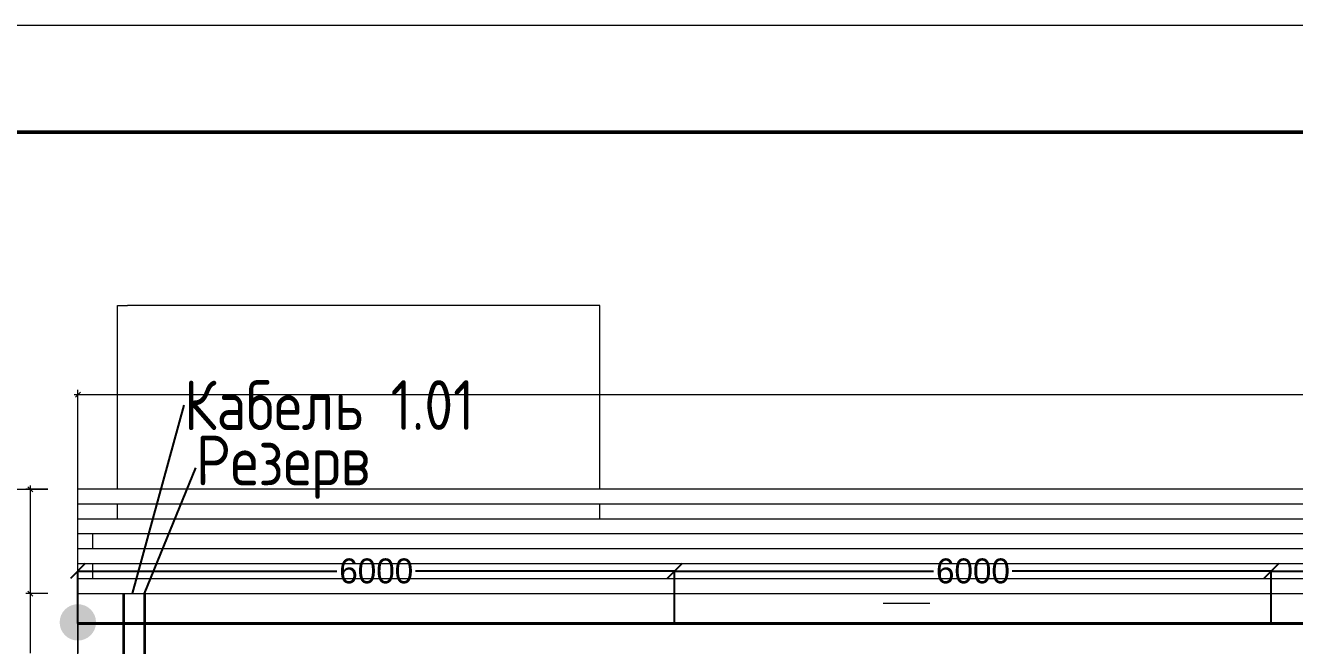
# Model space of a CAD drawing. Header units: millimetres. Extents: x 1499747 to 4230374, y -28481 to 441852.
# Drawn here: x 2698134 to 2710897, y 204211 to 210452 of the extents above; entities that cross this region are included whole.
import ezdxf
from ezdxf import colors
from ezdxf.entities.mleader import LeaderData, LeaderLine
from ezdxf.enums import TextEntityAlignment as Align
from ezdxf.math import Vec2, Vec3
from ezdxf.xclip import XClip

# ---------------------------------------------------------------- set-up
doc = ezdxf.new("R2010")
doc.units = ezdxf.units.MM
doc.header["$MEASUREMENT"] = 0
doc.header["$XCLIPFRAME"] = 0
doc.layers.add('0_ANNOT_Dimensions', color=7, linetype='Continuous')
for name, color, linetype, lineweight in [('1 Фасад_42_2D - Общий_Ном._пера__20_Ном._пера__1', 1, 'Continuous', 18), ('1 Фасад_42_Конструктив - Стены Ненесущие Газоблок_Ном._пера__1_Ном._пера__7', 7, 'Continuous', 18), ('1 Фасад_42_Конструктив - Стены Ненесущие Газоблок_Ном._пера__87_Ном._пера__251', 250, 'Continuous', 18), ('1 Фасад_42_Отделка керамика_Ном._пера__1_Ном._пера__7', 7, 'Continuous', 18), ('1 Фасад_42_Парапет_Ном._пера__20_Ном._пера__1', 1, 'Continuous', 18), ('1 Фасад_42_Размер - Общий_Ном._пера__1_Ном._пера__7', 7, 'Continuous', 18), ('1 Фасад_42_Ребра Навес_Ном._пера__1_Ном._пера__7', 7, 'Continuous', 18), ('Кабель 2x4mm', 200, 'Continuous', 30), ('Кабель 2х6 mm', 150, 'Continuous', 30), ('ТП', 250, 'Continuous', 30)]:
    doc.layers.add(name, color=color, linetype=linetype, lineweight=lineweight)
doc.styles.add('ISOCPEUR_4', font='isocpeur.ttf', dxfattribs={"width": 0.85, "height": 250})
doc.styles.add('СПДС', font='isocpeur.ttf', dxfattribs={"width": 0.9})
doc.dimstyles.get("Standard").update_dxf_attribs({"dimtxt": 0.18, "dimasz": 0.18, "dimexe": 0.18, "dimexo": 0.0625, "dimgap": 0.09, "dimtad": 0, "dimtih": 1, "dimtoh": 1, "dimdec": 4, "dimzin": 0, "dimdsep": 46, "dimtxsty": 'Standard', "dimcen": 0.09, "dimadec": 0, "dimazin": 0, "dimtfac": 1, "dimtdec": 4, "dimtofl": 0, "dimtmove": 0, "dimatfit": 3, "dimfxl": 1, "dimtolj": 1, "dimtzin": 0, "dimarcsym": 0})

# ---------------------------------------------------------------- blocks, each defined once
blk = doc.blocks.new('Чертеж_5_42', base_point=(1557140, 9891))
at = {"layer": '1 Фасад_42_2D - Общий_Ном._пера__20_Ном._пера__1', "color": 252, "linetype": 'Continuous', "true_color": 0x939598}
blk.add_line((1513506, 55242), (1513038, 55242), dxfattribs=at)
at = {"layer": '1 Фасад_42_Конструктив - Стены Ненесущие Газоблок_Ном._пера__1_Ном._пера__7', "color": 252, "linetype": 'Continuous', "true_color": 0x939598}
for p, q in [((1505340, 58241), (1505440, 58241)), ((1505340, 56391), (1505340, 58241)), ((1510190, 58241), (1505440, 58241)), ((1510190, 56391), (1510190, 58241)), ((1505340, 56091), (1505340, 56241)), ((1510190, 56091), (1510190, 56241))]:
    blk.add_line(p, q, dxfattribs=at)
at = {"layer": '1 Фасад_42_Конструктив - Стены Ненесущие Газоблок_Ном._пера__87_Ном._пера__251', "color": 252, "linetype": 'Continuous', "true_color": 0x939598}
for p, q in [((1505091, 55791), (1505091, 55941)), ((1505091, 55491), (1505091, 55641))]:
    blk.add_line(p, q, dxfattribs=at)
at = {"layer": '1 Фасад_42_Отделка керамика_Ном._пера__1_Ном._пера__7', "color": 252, "linetype": 'Continuous', "true_color": 0x939598}
for p, q in [((1504940, 55791), (1504940, 55941)), ((1505090, 55791), (1505090, 55941)), ((1504940, 55491), (1504940, 55641)), ((1505090, 55491), (1505090, 55641)), ((1504940, 46491), (1504940, 55341))]:
    blk.add_line(p, q, dxfattribs=at)
at = {"layer": '1 Фасад_42_Парапет_Ном._пера__20_Ном._пера__1', "color": 252, "linetype": 'Continuous', "true_color": 0x939598}
for q in [(1533642, 55341), (1504941, 54741)]:
    blk.add_line((1504941, 55341), q, dxfattribs=at)
at = {"layer": '1 Фасад_42_Размер - Общий_Ном._пера__1_Ном._пера__7', "color": 252, "linetype": 'Continuous', "true_color": 0x939598}
for p, q in [((1504903, 57343), (1504941, 57343)), ((1504966, 57368), (1504916, 57318)), ((1504941, 55041), (1504941, 57390)), ((1504941, 57343), (1533642, 57343)), ((1504488, 56366), (1504438, 56416)), ((1504463, 56391), (1504463, 56429)), ((1502498, 56391), (1504640, 56391)), ((1504640, 56391), (1504416, 56391)), ((1504463, 55341), (1504463, 56391)), ((1504640, 55341), (1504416, 55341)), ((1504640, 55341), (1504416, 55341)), ((1504438, 55366), (1504488, 55316)), ((1504438, 55366), (1504488, 55316)), ((1504463, 54741), (1504463, 55341))]:
    blk.add_line(p, q, dxfattribs=at)
at = {"layer": '1 Фасад_42_Ребра Навес_Ном._пера__1_Ном._пера__7', "color": 252, "linetype": 'Continuous', "true_color": 0x939598}
for p, q in [((1504940, 56241), (1504940, 56391)), ((1538033, 56391), (1504940, 56391)), ((1537414, 56241), (1504940, 56241)), ((1504940, 55941), (1504940, 56091)), ((1536795, 56091), (1504940, 56091)), ((1536176, 55941), (1504940, 55941)), ((1504940, 55641), (1504940, 55791)), ((1535557, 55791), (1504940, 55791)), ((1534938, 55641), (1504940, 55641)), ((1534319, 55491), (1504940, 55491)), ((1504940, 55341), (1504940, 55491))]:
    blk.add_line(p, q, dxfattribs=at)
blk = doc.blocks.new('_Oblique')
at = {"color": 0, "linetype": 'ByBlock', "lineweight": -2}
blk.add_line((-0.5, -0.5), (0.5, 0.5), dxfattribs=at)
blk = doc.blocks.new('*D529')
at = {"layer": '0_ANNOT_Dimensions', "color": 0, "lineweight": -2, "transparency": 16777216}
for p, q in [((2698662, 204434), (2698662, 204961)), ((2698662, 204961), (2701266, 204961)), ((2704662, 204961), (2702058, 204961)), ((2704662, 204434), (2704662, 204961))]:
    blk.add_line(p, q, dxfattribs=at)
at = {"layer": 'Defpoints', "color": 0, "lineweight": 30, "transparency": 16777216}
for p in [(2704662, 204961), (2698662, 204434), (2704662, 204434)]:
    blk.add_point(p, dxfattribs=at)
at = {"layer": '0_ANNOT_Dimensions', "color": 0, "lineweight": -2, "transparency": 16777216, "xscale": 150, "yscale": 150, "zscale": 150, "rotation": 180}
blk.add_blockref('_Oblique', (2698662, 204961), dxfattribs=at)
at = {"layer": '0_ANNOT_Dimensions', "color": 0, "lineweight": -2, "transparency": 16777216, "xscale": 150, "yscale": 150, "zscale": 150}
blk.add_blockref('_Oblique', (2704662, 204961), dxfattribs=at)
at = {"layer": '0_ANNOT_Dimensions', "color": 0, "lineweight": 25, "transparency": 16777216, "insert": (2701662, 204961), "char_height": 250, "attachment_point": 5}
blk.add_mtext('\\A1;6000', dxfattribs=at)
blk = doc.blocks.new('*D530')
at = {"layer": '0_ANNOT_Dimensions', "color": 0, "lineweight": -2, "transparency": 16777216}
for p, q in [((2704662, 204434), (2704662, 204961)), ((2704662, 204961), (2707266, 204961)), ((2710662, 204961), (2708058, 204961)), ((2710662, 204434), (2710662, 204961))]:
    blk.add_line(p, q, dxfattribs=at)
at = {"layer": 'Defpoints', "color": 0, "lineweight": 30, "transparency": 16777216}
for p in [(2710662, 204961), (2704662, 204434), (2710662, 204434)]:
    blk.add_point(p, dxfattribs=at)
at = {"layer": '0_ANNOT_Dimensions', "color": 0, "lineweight": -2, "transparency": 16777216, "xscale": 150, "yscale": 150, "zscale": 150, "rotation": 180}
blk.add_blockref('_Oblique', (2704662, 204961), dxfattribs=at)
at = {"layer": '0_ANNOT_Dimensions', "color": 0, "lineweight": -2, "transparency": 16777216, "xscale": 150, "yscale": 150, "zscale": 150}
blk.add_blockref('_Oblique', (2710662, 204961), dxfattribs=at)
at = {"layer": '0_ANNOT_Dimensions', "color": 0, "lineweight": 25, "transparency": 16777216, "insert": (2707662, 204961), "char_height": 250, "attachment_point": 5}
blk.add_mtext('\\A1;6000', dxfattribs=at)
blk = doc.blocks.new('*D531')
at = {"layer": '0_ANNOT_Dimensions', "color": 0, "lineweight": -2, "transparency": 16777216}
for p, q in [((2710662, 204434), (2710662, 204961)), ((2710662, 204961), (2711620, 204961)), ((2713496, 204961), (2712537, 204961)), ((2713496, 204434), (2713496, 204961))]:
    blk.add_line(p, q, dxfattribs=at)
at = {"layer": 'Defpoints', "color": 0, "lineweight": 30, "transparency": 16777216}
for p in [(2713496, 204961), (2710662, 204434), (2713496, 204434)]:
    blk.add_point(p, dxfattribs=at)
at = {"layer": '0_ANNOT_Dimensions', "color": 0, "lineweight": -2, "transparency": 16777216, "xscale": 150, "yscale": 150, "zscale": 150, "rotation": 180}
blk.add_blockref('_Oblique', (2710662, 204961), dxfattribs=at)
at = {"layer": '0_ANNOT_Dimensions', "color": 0, "lineweight": -2, "transparency": 16777216, "xscale": 150, "yscale": 150, "zscale": 150}
blk.add_blockref('_Oblique', (2713496, 204961), dxfattribs=at)
at = {"layer": '0_ANNOT_Dimensions', "color": 0, "lineweight": 25, "transparency": 16777216, "insert": (2712079, 204961), "char_height": 250, "attachment_point": 5}
blk.add_mtext('\\A1;2834', dxfattribs=at)
blk = doc.blocks.new('*U32')
at = {"lineweight": 0}
blk.add_lwpolyline([(-415, -5), (5, -5), (5, 292), (-415, 292)], close=True, dxfattribs=at)
at = {"color": 0, "linetype": 'Continuous', "lineweight": 50}
blk.add_lwpolyline([(-395, 287), (0, 287), (0, 0), (-395, 0)], close=True, dxfattribs=at)
at = {"style": 'СПДС'}
for tag, p in [('ШИФР_ПРОЕКТА_ЛИСТ2', (-65, 7.5)), ('ЛИСТ_второй', (-5, 5))]:
    blk.add_attdef(tag, text='', height=2.5, dxfattribs=at).set_placement(p, align=Align.MIDDLE_CENTER)

msp = doc.modelspace()

# ---------------------------------------------------------------- block references
at = {"layer": 'Кабель 2х6 mm', "lineweight": 35}
ref = msp.add_blockref('Чертеж_5_42', (2750861.57013, 159284.39347), dxfattribs=at)
XClip(ref).set_block_clipping_path([(1496000, -1299.0576434789), (1580000, 60181.6414690267)])

# ---------------------------------------------------------------- next in the draw order: hatches: boundary and pattern name
at = {"layer": 'Кабель 2x4mm', "lineweight": 30, "true_color": 0xcd2027}
h = msp.add_hatch(color=242, dxfattribs=at)
h.dxf.hatch_style = 1
edge = h.paths.add_edge_path()
edge.add_arc((2698661.86636, 204444.87372), 182.88557, 0, 360)

# ---------------------------------------------------------------- next in the draw order: linework, layer by layer
at = {"layer": 'Кабель 2х6 mm', "lineweight": 35}
for points in [[(2699131.52896, 195414.43262), (2699124.72563, 204734.31515)], [(2699330.45666, 204734.31515), (2699330.45666, 174334.28309)]]:
    msp.add_lwpolyline(points, dxfattribs=at)
at = {"layer": 'Кабель 2х6 mm', "color": 244, "lineweight": 40, "true_color": 0x991b1e}
for points in [[(2698661.64851, 204434.39347), (2704661.64851, 204434.39347)], [(2710661.64851, 204434.39347), (2713495.54851, 204434.39347)]]:
    msp.add_lwpolyline(points, dxfattribs=at)
at = {"layer": 'Кабель 2х6 mm', "color": 11, "lineweight": 40, "true_color": 0xf27172}
msp.add_lwpolyline([(2704661.64851, 204434.39347), (2710661.64851, 204434.39347)], dxfattribs=at)

# ---------------------------------------------------------------- next in the draw order: block references
at = {"lineweight": 0, "xscale": 215.0767254341117, "yscale": 215.0767254341117, "zscale": 215.0767254341117}
msp.add_blockref('*U32', (2773783.62273, 147650.01313), dxfattribs=at)

# ---------------------------------------------------------------- next in the draw order: dimensions: what is measured, and where the dimension line sits
at = {"layer": '0_ANNOT_Dimensions', "lineweight": 25}
for base, p1, p2, picture, middle in [((2704661.64851, 204960.96464), (2698661.64851, 204434.39347), (2704661.64851, 204434.39347), '*D529', (2701661.64851, 204960.96464)), ((2710661.64851, 204960.96464), (2704661.64851, 204434.39347), (2710661.64851, 204434.39347), '*D530', (2707661.64851, 204960.96464)), ((2713495.54851, 204960.96464), (2710661.64851, 204434.39347), (2713495.54851, 204434.39347), '*D531', (2712078.59851, 204960.96464))]:
    dim = msp.add_linear_dim(base=base, p1=p1, p2=p2, dimstyle='Standard', override={"dimtxt": 250, "dimasz": 150, "dimdec": 0, "dimblk1": 'Oblique', "dimblk2": 'Oblique', "dimsah": 1}, dxfattribs=at)
    dim.commit()
    dim.dimension.update_dxf_attribs({"geometry": picture, "text_midpoint": middle})

# ---------------------------------------------------------------- next in the draw order: leaders
at = {"layer": 'ТП', "lineweight": 30}
ml = msp.add_multileader_mtext('Standard', dxfattribs=at)
ml.set_content('Кабель 1.01', color=256, style='ISOCPEUR_4')
ml.set_leader_properties()
ml.build(insert=Vec2(0, 0))
ml.multileader.update_dxf_attribs({"text_right_attachment_type": 6, "dogleg_length": 0.36, "arrow_head_size": 0.18})
ctx = ml.context
ctx.base_point, ctx.char_height, ctx.arrow_head_size, ctx.landing_gap_size, ctx.plane_origin, ctx.plane_x_axis, ctx.plane_y_axis = Vec3(2699729.94496, 206629.80621), 500, 0.18, 0.09, Vec3(2712184.60014, 205804.90925), Vec3(0.9999997664, 0.0006834744), Vec3(-0.0006834744, 0.9999997664)
ctx.right_attachment = 6
notes = []
notes.append((ctx, [(0, (1, 1, 0), (2699729.94496, 206629.80621), (0.9999997664, 0.0006834744), 0.00000000013, [(0, [(2699211.56811, 204734.31515)], 0, [])])]))
ctx.mtext.insert, ctx.mtext.text_direction, ctx.mtext.rotation, ctx.mtext.width, ctx.mtext.flow_direction = Vec3(2699729.8641, 206879.80622), Vec3(0.9999997664, 0.0006834744), 0.0006834744, 3333.2408404, 5
ml = msp.add_multileader_mtext('Standard', dxfattribs=at)
ml.set_content('Резерв', color=256, style='ISOCPEUR_4')
ml.set_leader_properties()
ml.build(insert=Vec2(0, 0))
ml.multileader.update_dxf_attribs({"text_right_attachment_type": 6, "dogleg_length": 0.36, "arrow_head_size": 0.18})
ctx = ml.context
ctx.base_point, ctx.char_height, ctx.arrow_head_size, ctx.landing_gap_size, ctx.plane_origin, ctx.plane_x_axis, ctx.plane_y_axis = Vec3(2699848.83352, 205998.29817), 500, 0.18, 0.09, Vec3(2712303.4887, 205804.90925), Vec3(0.9999997664, 0.0006834744), Vec3(-0.0006834744, 0.9999997664)
ctx.right_attachment = 6
notes.append((ctx, [(0, (1, 1, 0), (2699848.83352, 205998.29817), (0.9999997664, 0.0006834744), 0.00000000013, [(0, [(2699330.45666, 204734.31515)], 0, [])])]))
ctx.mtext.insert, ctx.mtext.text_direction, ctx.mtext.rotation, ctx.mtext.width, ctx.mtext.flow_direction = Vec3(2699848.70139, 206323.29816), Vec3(0.9999997664, 0.0006834744), 0.0006834744, 3333.2408404, 5
for ctx, leaders in notes:
    for number, flags, end, landing, length, lines in leaders:
        leader = LeaderData()
        leader.index, (leader.has_last_leader_line, leader.has_dogleg_vector, leader.attachment_direction) = number, flags
        leader.last_leader_point, leader.dogleg_vector, leader.dogleg_length = Vec3(end), Vec3(landing), length
        for number, points, colour, breaks in lines:
            line = LeaderLine()
            line.index, line.vertices, line.color, line.breaks = number, Vec3.list(points), colors.encode_raw_color(colour), breaks
            leader.lines.append(line)
        ctx.leaders.append(leader)

doc.saveas('drawing.dxf')
